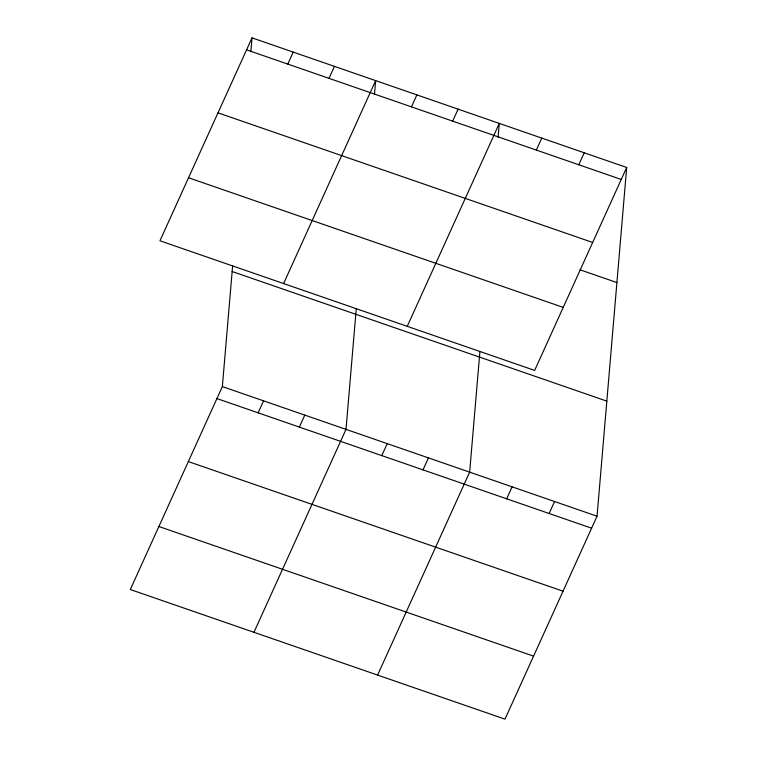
<?xml version="1.0" encoding="UTF-8"?>
<svg xmlns="http://www.w3.org/2000/svg" width="757" height="757" viewBox="0 0 757 757"><rect width="100%" height="100%" fill="white"/><g stroke="black" fill="none" stroke-linecap="round" stroke-linejoin="round"><path stroke-width="1.14" d="M626.692 167.477L534.641 370.41L159.954 240.783L252.015 37.85L626.692 167.477L597.046 516.217L504.985 719.15L130.308 589.523L222.359 386.59L232.626 265.858M250.841 51.656L252.015 37.85M356.273 308.638L346.006 429.37L253.955 632.303M374.478 94.436L375.652 80.63L283.601 283.553M479.919 351.418L469.652 472.15L377.601 675.074M498.125 137.216L499.298 123.4L407.247 326.333M287.792 64.09L293.224 52.11M329.011 78.35L334.443 66.37M258.146 412.83L263.578 400.85M411.439 106.86L416.87 94.89M299.356 427.09L304.787 415.11M452.648 121.12L458.089 109.14M381.783 455.61L387.224 443.63M536.334 150.075L541.766 138.096M423.002 469.86L428.434 457.89M578.793 164.761L584.224 152.782M506.679 498.816L512.111 486.836M549.147 513.501L554.578 501.531M246.574 49.83L621.26 179.456M217.997 112.84L592.674 242.467M580.032 269.804L616.908 282.56M188.54 177.763L563.227 307.389M232.144 271.508L606.83 401.134M222.359 386.59L597.046 516.217M216.928 398.57L591.605 528.197M188.342 461.581L563.028 591.208M158.894 526.512L533.571 656.139"/></g></svg>
